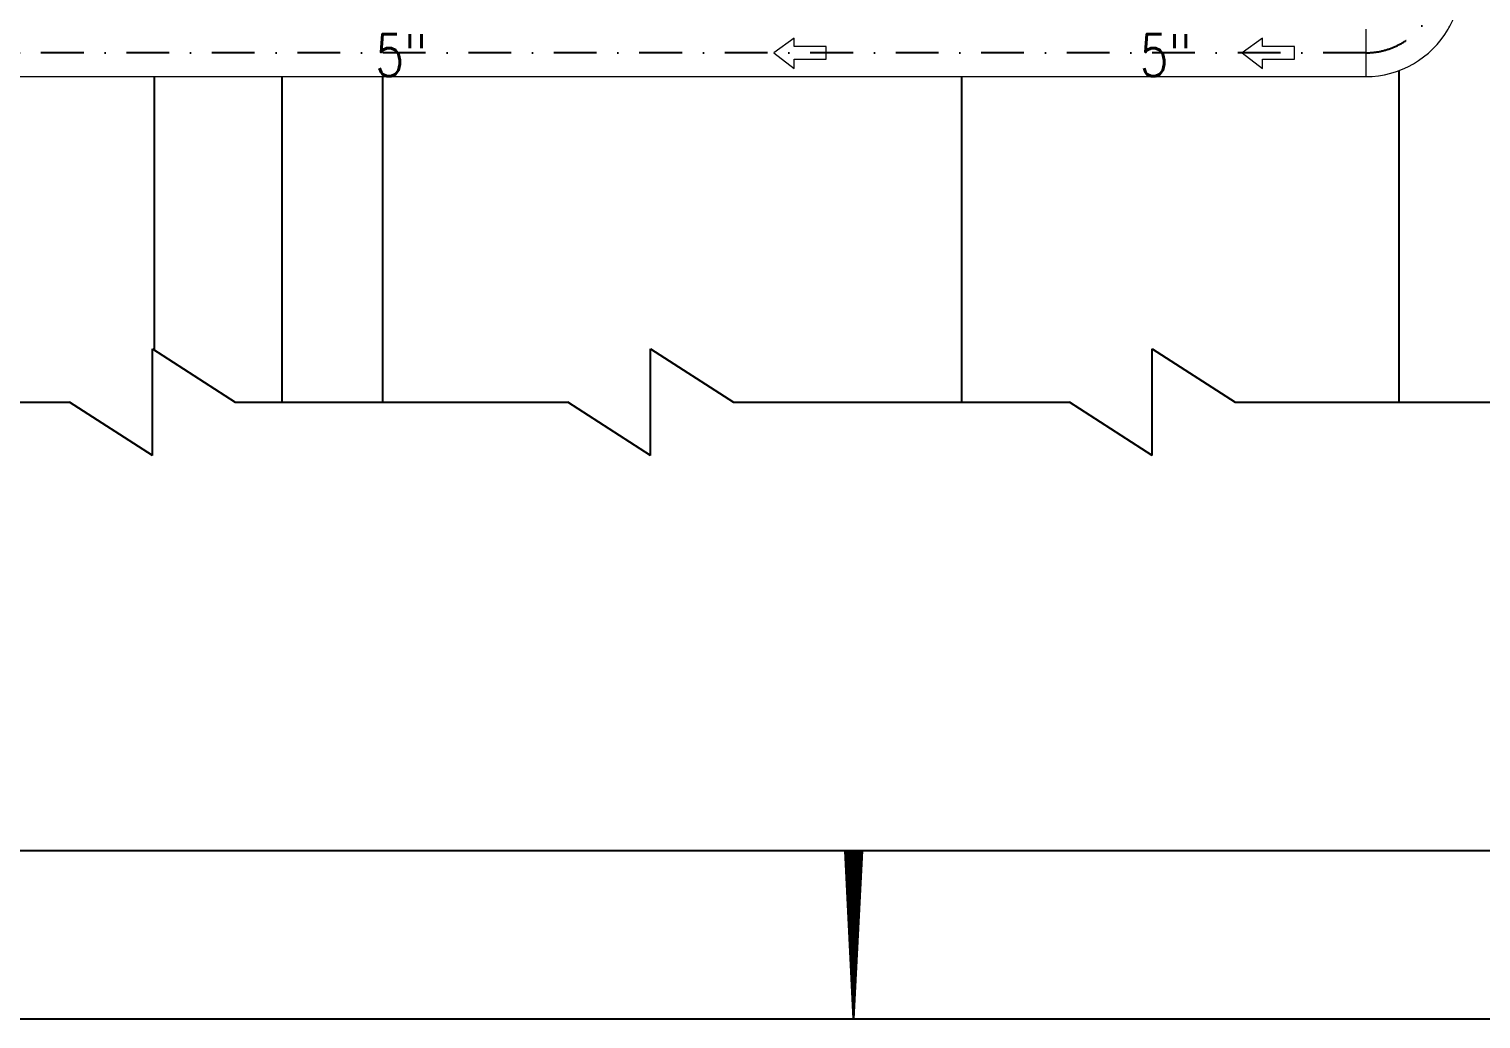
# Model space of a CAD drawing. Header units: millimetres. Extents: x -312439 to 477422, y -331570 to 212570.
# Drawn here: x 346166 to 350482, y 182870 to 185814 of the extents above; entities that cross this region are included whole.
import ezdxf

# ---------------------------------------------------------------- set-up
doc = ezdxf.new("R2010")
doc.units = ezdxf.units.MM
doc.linetypes.add('DASHDOT', pattern=[25.4, 12.7, -6.35, 0, -6.35])
doc.linetypes.add('HIDDEN', pattern=[9.525, 6.35, -3.175])
doc.layers.add('ARCONDTEXTO', color=4, linetype='Continuous')
doc.layers.add('FORMATO A1', color=1, linetype='Continuous')
doc.styles.add('ROMANS', font='romans.shx', dxfattribs={"height": 187.5})

# ---------------------------------------------------------------- blocks, each defined once
blk = doc.blocks.new('A$C2D342850')
at = {"layer": 'FORMATO A1', "color": 2, "linetype": 'Continuous'}
blk.add_line((83100, -58400), (2500, -58400), dxfattribs=at)
at = {"layer": 'FORMATO A1', "color": 1, "linetype": 'Continuous'}
for p, q in [((21450, -59400), (21399.5, -58400)), ((21405, -58400), (21405, -58508.91)), ((21414, -58400), (21414, -58687.13)), ((21423, -58400), (21423, -58865.35)), ((21432, -58400), (21432, -59043.56)), ((21441, -58400), (21441, -59221.78)), ((21450, -58400), (21450, -59400)), ((21500.5, -58400), (21450, -59400)), ((21459, -58400), (21459, -59221.78)), ((21468, -58400), (21468, -59043.56)), ((21477, -58400), (21477, -58865.35)), ((21486, -58400), (21486, -58687.13)), ((21495, -58400), (21495, -58508.91)), ((0, -59400), (84100, -59400))]:
    blk.add_line(p, q, dxfattribs=at)

msp = doc.modelspace()

# ---------------------------------------------------------------- linework, layer by layer
at = {"color": 5, "linetype": 'Continuous', "lineweight": 0, "extrusion": (0, 1, 0)}
for p in [(350139.903, 185813.897, 0), (342500.462, 185672.597, 0)]:
    msp.add_line(p, (350139.903, 185672.597, 0), dxfattribs=at)
at = {"color": 4, "linetype": 'Continuous', "lineweight": 0}
for p, q in [((348440.404, 185787.101, 0), (348380.326, 185743.247, 0)), ((348440.404, 185762.425, 0), (348440.404, 185787.101, 0)), ((349832.162, 185787.101, 0), (349772.084, 185743.247, 0)), ((349832.162, 185762.425, 0), (349832.162, 185787.101, 0)), ((348380.326, 185743.247, 0), (348440.404, 185696.947, 0)), ((348535.724, 185762.425, 0), (348440.404, 185762.425, 0)), ((348440.404, 185724.07, 0), (348535.724, 185724.07, 0)), ((348440.404, 185696.947, 0), (348440.404, 185724.07, 0)), ((348535.724, 185724.07, 0), (348535.724, 185762.425, 0)), ((349772.084, 185743.247, 0), (349832.162, 185696.947, 0)), ((349927.482, 185762.425, 0), (349832.162, 185762.425, 0)), ((349832.162, 185724.07, 0), (349927.482, 185724.07, 0)), ((349832.162, 185696.947, 0), (349832.162, 185724.07, 0)), ((349927.482, 185724.07, 0), (349927.482, 185762.425, 0))]:
    msp.add_line(p, q, dxfattribs=at)
at = {"color": 6, "linetype": 'DASHDOT', "ltscale": 10}
msp.add_line((350139.903, 185743.247, 0), (342500.462, 185743.247, 0), dxfattribs=at)
at = {"color": 1, "linetype": 'Continuous', "extrusion": (0, 1, 0)}
for p, q in [((350238.512, 184704.679, 0), (350238.512, 185690.359, 0)), ((346538.512, 184859.437, 0), (346538.512, 185672.597, 0)), ((346918.011, 184704.679, 0), (346918.011, 185672.597, 0)), ((347218.011, 184704.679, 0), (347218.011, 185672.597, 0)), ((348938.512, 184704.679, 0), (348938.512, 185672.597, 0))]:
    msp.add_line(p, q, dxfattribs=at)
at = {"color": 2}
for p, q in [((346532.589, 184546.105, 0), (346532.589, 184863.253, 0)), ((346532.589, 184863.253, 0), (346778.754, 184704.679, 0)), ((348013.659, 184546.105, 0), (348013.659, 184863.253, 0)), ((348013.659, 184863.253, 0), (348259.824, 184704.679, 0)), ((349504.678, 184546.105, 0), (349504.678, 184863.253, 0)), ((349504.678, 184863.253, 0), (349750.843, 184704.679, 0)), ((345297.684, 184704.679, 0), (346286.424, 184704.679, 0)), ((346532.589, 184546.105, 0), (346286.424, 184704.679, 0)), ((346778.754, 184704.679, 0), (347767.494, 184704.679, 0)), ((348013.659, 184546.105, 0), (347767.494, 184704.679, 0)), ((348259.824, 184704.679, 0), (349258.512, 184704.679, 0)), ((349504.678, 184546.105, 0), (349258.512, 184704.679, 0)), ((349750.843, 184704.679, 0), (350739.582, 184704.679, 0))]:
    msp.add_line(p, q, dxfattribs=at)
at = {"color": 6, "linetype": 'DASHDOT', "ltscale": 10}
msp.add_arc((350139.903, 185955.197, 0), 211.95, 270, 359.999901, dxfattribs=at)
at = {"color": 1, "linetype": 'HIDDEN', "lineweight": 0, "ltscale": 5}
msp.add_arc((350139.903, 185955.197, 0), 282.6, 330, 359.99995, dxfattribs=at)
at = {"color": 5, "linetype": 'Continuous', "lineweight": 0}
msp.add_arc((350139.903, 185955.197, 0), 282.6, 270, 330, dxfattribs=at)
at = {"layer": 'FORMATO A1', "color": 2, "linetype": 'Continuous'}
msp.add_line((379442.032, 183370.393, 0), (339142.032, 183370.393, 0), dxfattribs=at)
at = {"layer": 'FORMATO A1', "color": 1, "linetype": 'Continuous'}
msp.add_line((337892.032, 182870.393, 0), (379942.032, 182870.393, 0), dxfattribs=at)

# ---------------------------------------------------------------- block references
at = {"layer": 'FORMATO A1', "xscale": 0.5, "yscale": 0.5, "zscale": 0.5}
msp.add_blockref('A$C2D342850', (337892.032, 212570.393, 0), dxfattribs=at)

# ---------------------------------------------------------------- texts
at = {"layer": 'ARCONDTEXTO', "linetype": 'Continuous', "lineweight": -3, "style": 'ROMANS', "width": 0.8}
for p in [(347195.229, 185673.88, 0), (349467.672, 185673.88, 0)]:
    msp.add_text('5"', height=125, dxfattribs=at).set_placement(p)

doc.saveas('drawing.dxf')
